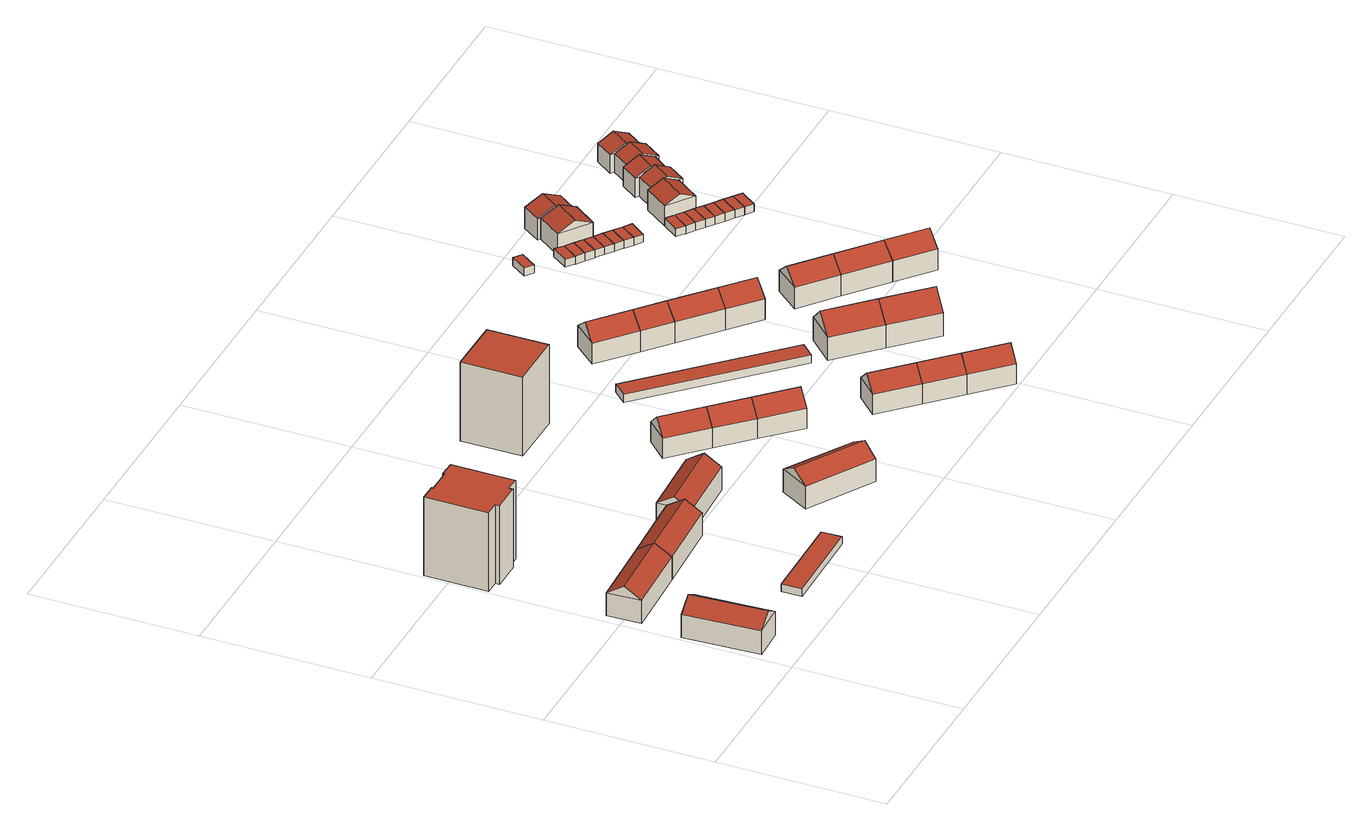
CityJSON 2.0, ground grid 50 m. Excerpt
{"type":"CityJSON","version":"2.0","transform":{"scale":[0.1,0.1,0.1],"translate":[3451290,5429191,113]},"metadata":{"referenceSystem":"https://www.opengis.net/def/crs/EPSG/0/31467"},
"CityObjects":{
"building1":{"type":"Building","attributes":{"citygml_roof_type_codeSpace":"http://www.sig3d.org/codelists/standard/building/2.0/_AbstractBuilding_roofType.xml","EavesHeight":"121.899","RigdeHeight":"125.177","roofType":"1030"},"geometry":[{"type":"MultiSurface","lod":"2","boundaries":[[[0,1,2,3]],[[4,5,1,0]],[[6,7,5,4]],[[3,2,7,6]],[[0,8,4]],[[6,9,3]],[[3,9,8,0]],[[4,8,9,6]],[[1,5,7,2]]],"semantics":{"surfaces":[{"type":"WallSurface"},{"type":"RoofSurface"},{"type":"GroundSurface"}],"values":[0,0,0,0,0,0,1,1,2]}}]},
"building2":{"type":"Building","attributes":{"citygml_roof_type_codeSpace":"http://www.sig3d.org/codelists/standard/building/2.0/_AbstractBuilding_roofType.xml","EavesHeight":"121.653","RigdeHeight":"124.904","roofType":"1030"},"geometry":[{"type":"MultiSurface","lod":"2","boundaries":[[[10,11,12,13]],[[14,15,11,10]],[[16,17,15,14]],[[13,12,17,16]],[[10,18,14]],[[16,19,13]],[[13,19,18,10]],[[14,18,19,16]],[[11,15,17,12]]],"semantics":{"surfaces":[{"type":"WallSurface"},{"type":"RoofSurface"},{"type":"GroundSurface"}],"values":[0,0,0,0,0,0,1,1,2]}}]},
"building3":{"type":"Building","attributes":{"citygml_roof_type_codeSpace":"http://www.sig3d.org/codelists/standard/building/2.0/_AbstractBuilding_roofType.xml","EavesHeight":"139.559","RigdeHeight":"139.559","roofType":"1000"},"geometry":[{"type":"MultiSurface","lod":"2","boundaries":[[[20,21,22,23]],[[24,25,21,20]],[[26,27,25,24]],[[28,29,27,26]],[[30,31,29,28]],[[32,33,31,30]],[[34,35,33,32]],[[36,37,35,34]],[[38,39,37,36]],[[40,41,39,38]],[[42,43,41,40]],[[23,22,43,42]],[[40,38,36,34,32,30,28,26,24,20,23,42]],[[21,25,27,29,31,33,35,37,39,41,43,22]]],"semantics":{"surfaces":[{"type":"WallSurface"},{"type":"RoofSurface"},{"type":"GroundSurface"}],"values":[0,0,0,0,0,0,0,0,0,0,0,0,1,2]}}]},
"building4":{"type":"Building","attributes":{"citygml_roof_type_codeSpace":"http://www.sig3d.org/codelists/standard/building/2.0/_AbstractBuilding_roofType.xml","EavesHeight":"116.941","RigdeHeight":"116.941","roofType":"1010"},"geometry":[{"type":"MultiSurface","lod":"2","boundaries":[[[44,45,46,47]],[[48,49,45,44]],[[50,51,49,48]],[[47,46,51,50]],[[48,44,47,50]],[[45,49,51,46]]],"semantics":{"surfaces":[{"type":"WallSurface"},{"type":"RoofSurface"},{"type":"GroundSurface"}],"values":[0,0,0,0,1,2]}}]},
"building5":{"type":"Building","attributes":{"citygml_roof_type_codeSpace":"http://www.sig3d.org/codelists/standard/building/2.0/_AbstractBuilding_roofType.xml","EavesHeight":"121.653","RigdeHeight":"124.904","roofType":"1030"},"geometry":[{"type":"MultiSurface","lod":"2","boundaries":[[[14,15,52,53]],[[10,11,15,14]],[[54,55,11,10]],[[53,52,55,54]],[[14,18,10]],[[54,56,53]],[[53,56,18,14]],[[10,18,56,54]],[[15,11,55,52]]],"semantics":{"surfaces":[{"type":"WallSurface"},{"type":"RoofSurface"},{"type":"GroundSurface"}],"values":[0,0,0,0,0,0,1,1,2]}}]},
"building6":{"type":"Building","attributes":{"citygml_roof_type_codeSpace":"http://www.sig3d.org/codelists/standard/building/2.0/_AbstractBuilding_roofType.xml","EavesHeight":"121.653","RigdeHeight":"124.904","roofType":"1030"},"geometry":[{"type":"MultiSurface","lod":"2","boundaries":[[[57,58,59,60]],[[61,62,58,57]],[[63,64,62,61]],[[60,59,64,63]],[[57,65,61]],[[63,66,60]],[[60,66,65,57]],[[61,65,66,63]],[[58,62,64,59]]],"semantics":{"surfaces":[{"type":"WallSurface"},{"type":"RoofSurface"},{"type":"GroundSurface"}],"values":[0,0,0,0,0,0,1,1,2]}}]},
"building7":{"type":"Building","attributes":{"citygml_roof_type_codeSpace":"http://www.sig3d.org/codelists/standard/building/2.0/_AbstractBuilding_roofType.xml","EavesHeight":"121.623","RigdeHeight":"124.775","roofType":"1030"},"geometry":[{"type":"MultiSurface","lod":"2","boundaries":[[[67,68,69,70]],[[71,72,68,67]],[[73,74,72,71]],[[70,69,74,73]],[[67,75,71]],[[73,76,70]],[[70,76,75,67]],[[71,75,76,73]],[[68,72,74,69]]],"semantics":{"surfaces":[{"type":"WallSurface"},{"type":"RoofSurface"},{"type":"GroundSurface"}],"values":[0,0,0,0,0,0,1,1,2]}}]},
"building8":{"type":"Building","attributes":{"citygml_roof_type_codeSpace":"http://www.sig3d.org/codelists/standard/building/2.0/_AbstractBuilding_roofType.xml","EavesHeight":"139.621","RigdeHeight":"139.621","roofType":"1010"},"geometry":[{"type":"MultiSurface","lod":"2","boundaries":[[[77,78,79,80]],[[81,82,78,77]],[[83,84,82,81]],[[80,79,84,83]],[[81,77,80,83]],[[78,82,84,79]]],"semantics":{"surfaces":[{"type":"WallSurface"},{"type":"RoofSurface"},{"type":"GroundSurface"}],"values":[0,0,0,0,1,2]}}]},
"building9":{"type":"Building","attributes":{"citygml_roof_type_codeSpace":"http://www.sig3d.org/codelists/standard/building/2.0/_AbstractBuilding_roofType.xml","EavesHeight":"120.543","RigdeHeight":"124.69","roofType":"1030"},"geometry":[{"type":"MultiSurface","lod":"2","boundaries":[[[85,86,87,88]],[[89,90,86,85]],[[91,92,90,89]],[[88,87,92,91]],[[85,93,89]],[[91,94,88]],[[88,94,93,85]],[[89,93,94,91]],[[86,90,92,87]]],"semantics":{"surfaces":[{"type":"WallSurface"},{"type":"RoofSurface"},{"type":"GroundSurface"}],"values":[0,0,0,0,0,0,1,1,2]}}]},
"building10":{"type":"Building","attributes":{"citygml_roof_type_codeSpace":"http://www.sig3d.org/codelists/standard/building/2.0/_AbstractBuilding_roofType.xml","EavesHeight":"120.543","RigdeHeight":"124.69","roofType":"1030"},"geometry":[{"type":"MultiSurface","lod":"2","boundaries":[[[95,96,92,91]],[[97,98,96,95]],[[88,87,98,97]],[[91,92,87,88]],[[95,99,97]],[[88,94,91]],[[91,94,99,95]],[[97,99,94,88]],[[96,98,87,92]]],"semantics":{"surfaces":[{"type":"WallSurface"},{"type":"RoofSurface"},{"type":"GroundSurface"}],"values":[0,0,0,0,0,0,1,1,2]}}]},
"building11":{"type":"Building","attributes":{"citygml_roof_type_codeSpace":"http://www.sig3d.org/codelists/standard/building/2.0/_AbstractBuilding_roofType.xml","EavesHeight":"120.543","RigdeHeight":"124.69","roofType":"1030"},"geometry":[{"type":"MultiSurface","lod":"2","boundaries":[[[100,101,96,95]],[[102,103,101,100]],[[97,98,103,102]],[[95,96,98,97]],[[100,104,102]],[[97,99,95]],[[95,99,104,100]],[[102,104,99,97]],[[101,103,98,96]]],"semantics":{"surfaces":[{"type":"WallSurface"},{"type":"RoofSurface"},{"type":"GroundSurface"}],"values":[0,0,0,0,0,0,1,1,2]}}]},
"building12":{"type":"Building","attributes":{"citygml_roof_type_codeSpace":"http://www.sig3d.org/codelists/standard/building/2.0/_AbstractBuilding_roofType.xml","EavesHeight":"120.524","RigdeHeight":"124.634","roofType":"1030"},"geometry":[{"type":"MultiSurface","lod":"2","boundaries":[[[105,106,107,108]],[[109,110,106,105]],[[111,112,110,109]],[[108,107,112,111]],[[105,113,109]],[[111,114,108]],[[108,114,113,105]],[[109,113,114,111]],[[106,110,112,107]]],"semantics":{"surfaces":[{"type":"WallSurface"},{"type":"RoofSurface"},{"type":"GroundSurface"}],"values":[0,0,0,0,0,0,1,1,2]}}]},
"building13":{"type":"Building","attributes":{"citygml_roof_type_codeSpace":"http://www.sig3d.org/codelists/standard/building/2.0/_AbstractBuilding_roofType.xml","EavesHeight":"116.772","RigdeHeight":"116.772","roofType":"1010"},"geometry":[{"type":"MultiSurface","lod":"2","boundaries":[[[115,116,117,118]],[[119,120,116,115]],[[121,122,120,119]],[[118,117,122,121]],[[119,115,118,121]],[[116,120,122,117]]],"semantics":{"surfaces":[{"type":"WallSurface"},{"type":"RoofSurface"},{"type":"GroundSurface"}],"values":[0,0,0,0,1,2]}}]},
"building14":{"type":"Building","attributes":{"citygml_roof_type_codeSpace":"http://www.sig3d.org/codelists/standard/building/2.0/_AbstractBuilding_roofType.xml","EavesHeight":"120.524","RigdeHeight":"124.634","roofType":"1030"},"geometry":[{"type":"MultiSurface","lod":"2","boundaries":[[[109,110,123,124]],[[105,106,110,109]],[[125,126,106,105]],[[124,123,126,125]],[[109,113,105]],[[125,127,124]],[[124,127,113,109]],[[105,113,127,125]],[[110,106,126,123]]],"semantics":{"surfaces":[{"type":"WallSurface"},{"type":"RoofSurface"},{"type":"GroundSurface"}],"values":[0,0,0,0,0,0,1,1,2]}}]},
"building15":{"type":"Building","attributes":{"citygml_roof_type_codeSpace":"http://www.sig3d.org/codelists/standard/building/2.0/_AbstractBuilding_roofType.xml","EavesHeight":"120.524","RigdeHeight":"124.634","roofType":"1030"},"geometry":[{"type":"MultiSurface","lod":"2","boundaries":[[[128,129,126,125]],[[130,131,129,128]],[[124,123,131,130]],[[125,126,123,124]],[[128,132,130]],[[124,127,125]],[[125,127,132,128]],[[130,132,127,124]],[[129,131,123,126]]],"semantics":{"surfaces":[{"type":"WallSurface"},{"type":"RoofSurface"},{"type":"GroundSurface"}],"values":[0,0,0,0,0,0,1,1,2]}}]},
"building16":{"type":"Building","attributes":{"citygml_roof_type_codeSpace":"http://www.sig3d.org/codelists/standard/building/2.0/_AbstractBuilding_roofType.xml","EavesHeight":"120.712","RigdeHeight":"124.73","roofType":"1030"},"geometry":[{"type":"MultiSurface","lod":"2","boundaries":[[[133,134,135,136]],[[137,138,134,133]],[[139,140,138,137]],[[136,135,140,139]],[[133,141,137]],[[139,142,136]],[[136,142,141,133]],[[137,141,142,139]],[[134,138,140,135]]],"semantics":{"surfaces":[{"type":"WallSurface"},{"type":"RoofSurface"},{"type":"GroundSurface"}],"values":[0,0,0,0,0,0,1,1,2]}}]},
"building17":{"type":"Building","attributes":{"citygml_roof_type_codeSpace":"http://www.sig3d.org/codelists/standard/building/2.0/_AbstractBuilding_roofType.xml","EavesHeight":"120.712","RigdeHeight":"124.73","roofType":"1030"},"geometry":[{"type":"MultiSurface","lod":"2","boundaries":[[[137,138,143,144]],[[133,134,138,137]],[[145,146,134,133]],[[144,143,146,145]],[[137,141,133]],[[145,147,144]],[[144,147,141,137]],[[133,141,147,145]],[[138,134,146,143]]],"semantics":{"surfaces":[{"type":"WallSurface"},{"type":"RoofSurface"},{"type":"GroundSurface"}],"values":[0,0,0,0,0,0,1,1,2]}}]},
"building18":{"type":"Building","attributes":{"citygml_roof_type_codeSpace":"http://www.sig3d.org/codelists/standard/building/2.0/_AbstractBuilding_roofType.xml","EavesHeight":"121.555","RigdeHeight":"126.763","roofType":"1030"},"geometry":[{"type":"MultiSurface","lod":"2","boundaries":[[[148,149,150,151]],[[152,153,149,148]],[[154,155,153,152]],[[151,150,155,154]],[[148,156,152]],[[154,157,151]],[[151,157,156,148]],[[152,156,157,154]],[[149,153,155,150]]],"semantics":{"surfaces":[{"type":"WallSurface"},{"type":"RoofSurface"},{"type":"GroundSurface"}],"values":[0,0,0,0,0,0,1,1,2]}}]},
"building19":{"type":"Building","attributes":{"citygml_roof_type_codeSpace":"http://www.sig3d.org/codelists/standard/building/2.0/_AbstractBuilding_roofType.xml","EavesHeight":"120.712","RigdeHeight":"124.73","roofType":"1030"},"geometry":[{"type":"MultiSurface","lod":"2","boundaries":[[[158,159,146,145]],[[160,161,159,158]],[[144,143,161,160]],[[145,146,143,144]],[[158,162,160]],[[144,147,145]],[[145,147,162,158]],[[160,162,147,144]],[[159,161,143,146]]],"semantics":{"surfaces":[{"type":"WallSurface"},{"type":"RoofSurface"},{"type":"GroundSurface"}],"values":[0,0,0,0,0,0,1,1,2]}}]},
"building20":{"type":"Building","attributes":{"citygml_roof_type_codeSpace":"http://www.sig3d.org/codelists/standard/building/2.0/_AbstractBuilding_roofType.xml","EavesHeight":"121.555","RigdeHeight":"126.763","roofType":"1030"},"geometry":[{"type":"MultiSurface","lod":"2","boundaries":[[[163,164,155,154]],[[165,166,164,163]],[[151,150,166,165]],[[154,155,150,151]],[[163,167,165]],[[151,157,154]],[[154,157,167,163]],[[165,167,157,151]],[[164,166,150,155]]],"semantics":{"surfaces":[{"type":"WallSurface"},{"type":"RoofSurface"},{"type":"GroundSurface"}],"values":[0,0,0,0,0,0,1,1,2]}}]},
"building21":{"type":"Building","attributes":{"citygml_roof_type_codeSpace":"http://www.sig3d.org/codelists/standard/building/2.0/_AbstractBuilding_roofType.xml","EavesHeight":"120.712","RigdeHeight":"124.73","roofType":"1030"},"geometry":[{"type":"MultiSurface","lod":"2","boundaries":[[[168,169,159,158]],[[170,171,169,168]],[[160,161,171,170]],[[158,159,161,160]],[[168,172,170]],[[160,162,158]],[[158,162,172,168]],[[170,172,162,160]],[[169,171,161,159]]],"semantics":{"surfaces":[{"type":"WallSurface"},{"type":"RoofSurface"},{"type":"GroundSurface"}],"values":[0,0,0,0,0,0,1,1,2]}}]},
"building22":{"type":"Building","attributes":{"citygml_roof_type_codeSpace":"http://www.sig3d.org/codelists/standard/building/2.0/_AbstractBuilding_roofType.xml","EavesHeight":"120.712","RigdeHeight":"124.73","roofType":"1030"},"geometry":[{"type":"MultiSurface","lod":"2","boundaries":[[[173,174,175,176]],[[177,178,174,173]],[[179,180,178,177]],[[176,175,180,179]],[[173,181,177]],[[179,182,176]],[[176,182,181,173]],[[177,181,182,179]],[[174,178,180,175]]],"semantics":{"surfaces":[{"type":"WallSurface"},{"type":"RoofSurface"},{"type":"GroundSurface"}],"values":[0,0,0,0,0,0,1,1,2]}}]},
"building23":{"type":"Building","attributes":{"citygml_roof_type_codeSpace":"http://www.sig3d.org/codelists/standard/building/2.0/_AbstractBuilding_roofType.xml","EavesHeight":"116.803","RigdeHeight":"116.803","roofType":"1000"},"geometry":[{"type":"MultiSurface","lod":"2","boundaries":[[[183,184,185,186]],[[187,188,184,183]],[[189,190,188,187]],[[186,185,190,189]],[[187,183,186,189]],[[184,188,190,185]]],"semantics":{"surfaces":[{"type":"WallSurface"},{"type":"RoofSurface"},{"type":"GroundSurface"}],"values":[0,0,0,0,1,2]}}]},
"building24":{"type":"Building","attributes":{"citygml_roof_type_codeSpace":"http://www.sig3d.org/codelists/standard/building/2.0/_AbstractBuilding_roofType.xml","EavesHeight":"116.663","RigdeHeight":"116.663","roofType":"1000"},"geometry":[{"type":"MultiSurface","lod":"2","boundaries":[[[191,192,193,194]],[[195,196,192,191]],[[197,198,196,195]],[[194,193,198,197]],[[195,191,194,197]],[[192,196,198,193]]],"semantics":{"surfaces":[{"type":"WallSurface"},{"type":"RoofSurface"},{"type":"GroundSurface"}],"values":[0,0,0,0,1,2]}}]},
"building25":{"type":"Building","attributes":{"citygml_roof_type_codeSpace":"http://www.sig3d.org/codelists/standard/building/2.0/_AbstractBuilding_roofType.xml","EavesHeight":"120.712","RigdeHeight":"124.73","roofType":"1030"},"geometry":[{"type":"MultiSurface","lod":"2","boundaries":[[[199,200,174,173]],[[201,202,200,199]],[[177,178,202,201]],[[173,174,178,177]],[[199,203,201]],[[177,181,173]],[[173,181,203,199]],[[201,203,181,177]],[[200,202,178,174]]],"semantics":{"surfaces":[{"type":"WallSurface"},{"type":"RoofSurface"},{"type":"GroundSurface"}],"values":[0,0,0,0,0,0,1,1,2]}}]},
"building26":{"type":"Building","attributes":{"citygml_roof_type_codeSpace":"http://www.sig3d.org/codelists/standard/building/2.0/_AbstractBuilding_roofType.xml","EavesHeight":"116.663","RigdeHeight":"116.663","roofType":"1000"},"geometry":[{"type":"MultiSurface","lod":"2","boundaries":[[[204,205,206,207]],[[191,208,205,204]],[[194,209,208,191]],[[207,206,209,194]],[[191,204,207,194]],[[205,208,209,206]]],"semantics":{"surfaces":[{"type":"WallSurface"},{"type":"RoofSurface"},{"type":"GroundSurface"}],"values":[0,0,0,0,1,2]}}]},
"building27":{"type":"Building","attributes":{"citygml_roof_type_codeSpace":"http://www.sig3d.org/codelists/standard/building/2.0/_AbstractBuilding_roofType.xml","EavesHeight":"116.663","RigdeHeight":"116.663","roofType":"1000"},"geometry":[{"type":"MultiSurface","lod":"2","boundaries":[[[210,211,212,213]],[[204,205,211,210]],[[207,206,205,204]],[[213,212,206,207]],[[204,210,213,207]],[[211,205,206,212]]],"semantics":{"surfaces":[{"type":"WallSurface"},{"type":"RoofSurface"},{"type":"GroundSurface"}],"values":[0,0,0,0,1,2]}}]},
"building28":{"type":"Building","attributes":{"citygml_roof_type_codeSpace":"http://www.sig3d.org/codelists/standard/building/2.0/_AbstractBuilding_roofType.xml","EavesHeight":"116.663","RigdeHeight":"116.663","roofType":"1000"},"geometry":[{"type":"MultiSurface","lod":"2","boundaries":[[[213,214,215,210]],[[216,217,214,213]],[[218,219,217,216]],[[210,215,219,218]],[[216,213,210,218]],[[214,217,219,215]]],"semantics":{"surfaces":[{"type":"WallSurface"},{"type":"RoofSurface"},{"type":"GroundSurface"}],"values":[0,0,0,0,1,2]}}]},
"building29":{"type":"Building","attributes":{"citygml_roof_type_codeSpace":"http://www.sig3d.org/codelists/standard/building/2.0/_AbstractBuilding_roofType.xml","EavesHeight":"116.663","RigdeHeight":"116.663","roofType":"1000"},"geometry":[{"type":"MultiSurface","lod":"2","boundaries":[[[220,221,222,223]],[[218,219,221,220]],[[216,217,219,218]],[[223,222,217,216]],[[218,220,223,216]],[[221,219,217,222]]],"semantics":{"surfaces":[{"type":"WallSurface"},{"type":"RoofSurface"},{"type":"GroundSurface"}],"values":[0,0,0,0,1,2]}}]},
"building30":{"type":"Building","attributes":{"citygml_roof_type_codeSpace":"http://www.sig3d.org/codelists/standard/building/2.0/_AbstractBuilding_roofType.xml","EavesHeight":"120.712","RigdeHeight":"124.73","roofType":"1030"},"geometry":[{"type":"MultiSurface","lod":"2","boundaries":[[[201,202,224,225]],[[199,200,202,201]],[[226,227,200,199]],[[225,224,227,226]],[[201,203,199]],[[226,228,225]],[[225,228,203,201]],[[199,203,228,226]],[[202,200,227,224]]],"semantics":{"surfaces":[{"type":"WallSurface"},{"type":"RoofSurface"},{"type":"GroundSurface"}],"values":[0,0,0,0,0,0,1,1,2]}}]},
"building31":{"type":"Building","attributes":{"citygml_roof_type_codeSpace":"http://www.sig3d.org/codelists/standard/building/2.0/_AbstractBuilding_roofType.xml","EavesHeight":"121.147","RigdeHeight":"123.591","roofType":"1030"},"geometry":[{"type":"MultiSurface","lod":"2","boundaries":[[[229,230,231,232]],[[233,234,230,229]],[[235,236,234,233]],[[232,231,236,235]],[[229,237,233]],[[235,238,232]],[[232,238,237,229]],[[233,237,238,235]],[[230,234,236,231]]],"semantics":{"surfaces":[{"type":"WallSurface"},{"type":"RoofSurface"},{"type":"GroundSurface"}],"values":[0,0,0,0,0,0,1,1,2]}}]},
"building32":{"type":"Building","attributes":{"citygml_roof_type_codeSpace":"http://www.sig3d.org/codelists/standard/building/2.0/_AbstractBuilding_roofType.xml","EavesHeight":"116.663","RigdeHeight":"116.663","roofType":"1000"},"geometry":[{"type":"MultiSurface","lod":"2","boundaries":[[[223,222,221,220]],[[239,240,222,223]],[[241,242,240,239]],[[220,221,242,241]],[[239,223,220,241]],[[222,240,242,221]]],"semantics":{"surfaces":[{"type":"WallSurface"},{"type":"RoofSurface"},{"type":"GroundSurface"}],"values":[0,0,0,0,1,2]}}]},
"building33":{"type":"Building","attributes":{"citygml_roof_type_codeSpace":"http://www.sig3d.org/codelists/standard/building/2.0/_AbstractBuilding_roofType.xml","EavesHeight":"116.663","RigdeHeight":"116.663","roofType":"1000"},"geometry":[{"type":"MultiSurface","lod":"2","boundaries":[[[243,244,245,246]],[[241,247,244,243]],[[239,248,247,241]],[[246,245,248,239]],[[241,243,246,239]],[[244,247,248,245]]],"semantics":{"surfaces":[{"type":"WallSurface"},{"type":"RoofSurface"},{"type":"GroundSurface"}],"values":[0,0,0,0,1,2]}}]},
"building34":{"type":"Building","attributes":{"citygml_roof_type_codeSpace":"http://www.sig3d.org/codelists/standard/building/2.0/_AbstractBuilding_roofType.xml","EavesHeight":"116.663","RigdeHeight":"116.663","roofType":"1000"},"geometry":[{"type":"MultiSurface","lod":"2","boundaries":[[[246,245,244,243]],[[249,250,245,246]],[[251,252,250,249]],[[243,244,252,251]],[[249,246,243,251]],[[245,250,252,244]]],"semantics":{"surfaces":[{"type":"WallSurface"},{"type":"RoofSurface"},{"type":"GroundSurface"}],"values":[0,0,0,0,1,2]}}]},
"building35":{"type":"Building","attributes":{"citygml_roof_type_codeSpace":"http://www.sig3d.org/codelists/standard/building/2.0/_AbstractBuilding_roofType.xml","EavesHeight":"121.147","RigdeHeight":"123.591","roofType":"1030"},"geometry":[{"type":"MultiSurface","lod":"2","boundaries":[[[253,254,255,256]],[[257,258,254,253]],[[259,260,258,257]],[[256,255,260,259]],[[253,261,257]],[[259,262,256]],[[256,262,261,253]],[[257,261,262,259]],[[254,258,260,255]]],"semantics":{"surfaces":[{"type":"WallSurface"},{"type":"RoofSurface"},{"type":"GroundSurface"}],"values":[0,0,0,0,0,0,1,1,2]}}]},
"building36":{"type":"Building","attributes":{"citygml_roof_type_codeSpace":"http://www.sig3d.org/codelists/standard/building/2.0/_AbstractBuilding_roofType.xml","EavesHeight":"116.773","RigdeHeight":"116.773","roofType":"1000"},"geometry":[{"type":"MultiSurface","lod":"2","boundaries":[[[263,264,265,266]],[[267,268,264,263]],[[269,270,268,267]],[[266,265,270,269]],[[267,263,266,269]],[[264,268,270,265]]],"semantics":{"surfaces":[{"type":"WallSurface"},{"type":"RoofSurface"},{"type":"GroundSurface"}],"values":[0,0,0,0,1,2]}}]},
"building37":{"type":"Building","attributes":{"citygml_roof_type_codeSpace":"http://www.sig3d.org/codelists/standard/building/2.0/_AbstractBuilding_roofType.xml","EavesHeight":"116.773","RigdeHeight":"116.773","roofType":"1000"},"geometry":[{"type":"MultiSurface","lod":"2","boundaries":[[[267,271,272,269]],[[273,274,271,267]],[[275,276,274,273]],[[269,272,276,275]],[[273,267,269,275]],[[271,274,276,272]]],"semantics":{"surfaces":[{"type":"WallSurface"},{"type":"RoofSurface"},{"type":"GroundSurface"}],"values":[0,0,0,0,1,2]}}]},
"building38":{"type":"Building","attributes":{"citygml_roof_type_codeSpace":"http://www.sig3d.org/codelists/standard/building/2.0/_AbstractBuilding_roofType.xml","EavesHeight":"116.773","RigdeHeight":"116.773","roofType":"1000"},"geometry":[{"type":"MultiSurface","lod":"2","boundaries":[[[277,278,279,280]],[[275,276,278,277]],[[273,274,276,275]],[[280,279,274,273]],[[275,277,280,273]],[[278,276,274,279]]],"semantics":{"surfaces":[{"type":"WallSurface"},{"type":"RoofSurface"},{"type":"GroundSurface"}],"values":[0,0,0,0,1,2]}}]},
"building39":{"type":"Building","attributes":{"citygml_roof_type_codeSpace":"http://www.sig3d.org/codelists/standard/building/2.0/_AbstractBuilding_roofType.xml","EavesHeight":"116.773","RigdeHeight":"116.773","roofType":"1000"},"geometry":[{"type":"MultiSurface","lod":"2","boundaries":[[[280,279,278,277]],[[281,282,279,280]],[[283,284,282,281]],[[277,278,284,283]],[[281,280,277,283]],[[279,282,284,278]]],"semantics":{"surfaces":[{"type":"WallSurface"},{"type":"RoofSurface"},{"type":"GroundSurface"}],"values":[0,0,0,0,1,2]}}]},
"building40":{"type":"Building","attributes":{"citygml_roof_type_codeSpace":"http://www.sig3d.org/codelists/standard/building/2.0/_AbstractBuilding_roofType.xml","EavesHeight":"116.773","RigdeHeight":"116.773","roofType":"1000"},"geometry":[{"type":"MultiSurface","lod":"2","boundaries":[[[281,282,284,283]],[[285,286,282,281]],[[287,288,286,285]],[[283,284,288,287]],[[285,281,283,287]],[[282,286,288,284]]],"semantics":{"surfaces":[{"type":"WallSurface"},{"type":"RoofSurface"},{"type":"GroundSurface"}],"values":[0,0,0,0,1,2]}}]},
"building41":{"type":"Building","attributes":{"citygml_roof_type_codeSpace":"http://www.sig3d.org/codelists/standard/building/2.0/_AbstractBuilding_roofType.xml","EavesHeight":"120.647","RigdeHeight":"122.891","roofType":"1030"},"geometry":[{"type":"MultiSurface","lod":"2","boundaries":[[[289,290,264,291]],[[292,293,290,289]],[[294,295,293,292]],[[291,264,295,294]],[[289,296,292]],[[294,297,291]],[[291,297,296,289]],[[292,296,297,294]],[[290,293,295,264]]],"semantics":{"surfaces":[{"type":"WallSurface"},{"type":"RoofSurface"},{"type":"GroundSurface"}],"values":[0,0,0,0,0,0,1,1,2]}}]},
"building42":{"type":"Building","attributes":{"citygml_roof_type_codeSpace":"http://www.sig3d.org/codelists/standard/building/2.0/_AbstractBuilding_roofType.xml","EavesHeight":"116.773","RigdeHeight":"116.773","roofType":"1000"},"geometry":[{"type":"MultiSurface","lod":"2","boundaries":[[[285,286,288,287]],[[298,299,286,285]],[[300,301,299,298]],[[287,288,301,300]],[[298,285,287,300]],[[286,299,301,288]]],"semantics":{"surfaces":[{"type":"WallSurface"},{"type":"RoofSurface"},{"type":"GroundSurface"}],"values":[0,0,0,0,1,2]}}]},
"building43":{"type":"Building","attributes":{"citygml_roof_type_codeSpace":"http://www.sig3d.org/codelists/standard/building/2.0/_AbstractBuilding_roofType.xml","EavesHeight":"116.773","RigdeHeight":"116.773","roofType":"1000"},"geometry":[{"type":"MultiSurface","lod":"2","boundaries":[[[298,299,301,300]],[[302,303,299,298]],[[304,305,303,302]],[[300,301,305,304]],[[302,298,300,304]],[[299,303,305,301]]],"semantics":{"surfaces":[{"type":"WallSurface"},{"type":"RoofSurface"},{"type":"GroundSurface"}],"values":[0,0,0,0,1,2]}}]},
"building44":{"type":"Building","attributes":{"citygml_roof_type_codeSpace":"http://www.sig3d.org/codelists/standard/building/2.0/_AbstractBuilding_roofType.xml","EavesHeight":"116.773","RigdeHeight":"116.773","roofType":"1000"},"geometry":[{"type":"MultiSurface","lod":"2","boundaries":[[[302,306,307,304]],[[308,309,306,302]],[[310,311,309,308]],[[304,307,311,310]],[[308,302,304,310]],[[306,309,311,307]]],"semantics":{"surfaces":[{"type":"WallSurface"},{"type":"RoofSurface"},{"type":"GroundSurface"}],"values":[0,0,0,0,1,2]}}]},
"building45":{"type":"Building","attributes":{"citygml_roof_type_codeSpace":"http://www.sig3d.org/codelists/standard/building/2.0/_AbstractBuilding_roofType.xml","EavesHeight":"120.647","RigdeHeight":"122.891","roofType":"1030"},"geometry":[{"type":"MultiSurface","lod":"2","boundaries":[[[312,313,314,315]],[[316,317,313,312]],[[318,319,317,316]],[[315,314,319,318]],[[312,320,316]],[[318,321,315]],[[315,321,320,312]],[[316,320,321,318]],[[313,317,319,314]]],"semantics":{"surfaces":[{"type":"WallSurface"},{"type":"RoofSurface"},{"type":"GroundSurface"}],"values":[0,0,0,0,0,0,1,1,2]}}]},
"building46":{"type":"Building","attributes":{"citygml_roof_type_codeSpace":"http://www.sig3d.org/codelists/standard/building/2.0/_AbstractBuilding_roofType.xml","EavesHeight":"120.647","RigdeHeight":"122.891","roofType":"1030"},"geometry":[{"type":"MultiSurface","lod":"2","boundaries":[[[322,323,324,325]],[[326,327,323,322]],[[328,329,327,326]],[[325,324,329,328]],[[322,330,326]],[[328,331,325]],[[325,331,330,322]],[[326,330,331,328]],[[323,327,329,324]]],"semantics":{"surfaces":[{"type":"WallSurface"},{"type":"RoofSurface"},{"type":"GroundSurface"}],"values":[0,0,0,0,0,0,1,1,2]}}]},
"building47":{"type":"Building","attributes":{"citygml_roof_type_codeSpace":"http://www.sig3d.org/codelists/standard/building/2.0/_AbstractBuilding_roofType.xml","EavesHeight":"120.647","RigdeHeight":"122.891","roofType":"1030"},"geometry":[{"type":"MultiSurface","lod":"2","boundaries":[[[332,333,334,335]],[[336,337,333,332]],[[338,339,337,336]],[[335,334,339,338]],[[332,340,336]],[[338,341,335]],[[335,341,340,332]],[[336,340,341,338]],[[333,337,339,334]]],"semantics":{"surfaces":[{"type":"WallSurface"},{"type":"RoofSurface"},{"type":"GroundSurface"}],"values":[0,0,0,0,0,0,1,1,2]}}]},
"building48":{"type":"Building","attributes":{"citygml_roof_type_codeSpace":"http://www.sig3d.org/codelists/standard/building/2.0/_AbstractBuilding_roofType.xml","EavesHeight":"120.647","RigdeHeight":"122.891","roofType":"1030"},"geometry":[{"type":"MultiSurface","lod":"2","boundaries":[[[342,343,344,345]],[[346,347,343,342]],[[348,349,347,346]],[[345,344,349,348]],[[342,350,346]],[[348,351,345]],[[345,351,350,342]],[[346,350,351,348]],[[343,347,349,344]]],"semantics":{"surfaces":[{"type":"WallSurface"},{"type":"RoofSurface"},{"type":"GroundSurface"}],"values":[0,0,0,0,0,0,1,1,2]}}]}
},
"vertices":[
[121,100,89],[121,100,15],[109,329,15],[109,329,89],[20,95,89],[20,95,15],[8,323,89],[8,323,15],[71,97,122],[58,326,122],
[250,561,87],[250,561,14],[25,549,14],[25,549,87],[255,460,87],[255,460,14],[30,448,87],[30,448,14],[253,511,119],[28,498,119],
[2,881,266],[2,881,16],[44,881,16],[44,881,266],[3,1070,266],[3,1070,16],[53,1070,266],[53,1070,16],[52,1065,266],[52,1065,16],[128,1065,266],[128,1065,16],[128,1070,266],[128,1070,16],[176,1069,266],[176,1069,16],[176,880,266],[176,880,16],[134,880,266],[134,880,16],[134,868,266],[134,868,16],[44,868,266],[44,868,16],
[320,110,39],[320,110,15],[594,115,15],[594,115,39],[319,171,39],[319,171,15],[593,176,39],[593,176,15],
[482,473,14],[482,473,87],[477,574,87],[477,574,14],[480,523,119],
[481,503,87],[481,503,14],[706,515,14],[706,515,87],[475,604,87],[475,604,14],[701,616,87],[701,616,14],[478,553,119],[703,565,119],
[960,245,86],[960,245,13],[763,362,13],[763,362,86],[909,158,86],[909,158,13],[712,274,86],[712,274,13],[934,201,118],[737,318,118],
[639,1246,266],[639,1246,15],[639,1064,15],[639,1064,266],[811,1245,266],[811,1245,15],[811,1064,266],[811,1064,15],
[783,722,75],[783,722,12],[883,622,12],[883,622,75],[845,784,75],[845,784,12],[945,684,75],[945,684,12],[814,753,117],[914,653,117],
[1035,593,75],[1035,593,12],[973,531,75],[973,531,12],[1004,562,117],
[1135,493,75],[1135,493,12],[1072,430,75],[1072,430,12],[1104,462,117],
[1367,260,75],[1367,260,12],[1267,360,12],[1267,360,75],[1304,198,75],[1304,198,12],[1205,298,75],[1205,298,12],[1336,229,116],[1236,329,116],
[1403,587,38],[1403,587,13],[1025,966,13],[1025,966,38],[1365,547,38],[1365,547,13],[987,926,38],[987,926,13],
[1395,108,12],[1395,108,75],[1457,170,75],[1457,170,12],[1426,139,116],
[1557,70,75],[1557,70,12],[1494,8,75],[1494,8,12],[1526,39,116],
[1294,1057,77],[1294,1057,11],[1188,1149,11],[1188,1149,77],[1232,986,77],[1232,986,11],[1126,1078,77],[1126,1078,11],[1263,1022,117],[1157,1113,117],
[1308,920,11],[1308,920,77],[1370,991,77],[1370,991,11],[1339,956,117],
[1393,512,86],[1393,512,13],[1510,396,13],[1510,396,86],[1467,587,86],[1467,587,13],[1584,470,86],[1584,470,13],[1430,550,138],[1547,433,138],
[1483,893,77],[1483,893,11],[1421,822,77],[1421,822,11],[1452,858,117],
[1701,353,86],[1701,353,13],[1626,279,86],[1626,279,13],[1664,316,138],
[1571,818,77],[1571,818,11],[1509,746,77],[1509,746,11],[1540,782,117],
[1756,681,77],[1756,681,10],[1651,768,10],[1651,768,77],[1696,608,77],[1696,608,10],[1590,695,77],[1590,695,10],[1726,644,117],[1621,732,117],
[1463,1397,38],[1463,1397,13],[1498,1446,13],[1498,1446,38],[1439,1415,38],[1439,1415,13],[1474,1464,38],[1474,1464,13],
[1547,1315,37],[1547,1315,13],[1582,1363,13],[1582,1363,37],[1523,1333,37],[1523,1333,13],[1558,1382,37],[1558,1382,13],
[1871,585,77],[1871,585,10],[1813,510,77],[1813,510,10],[1842,548,117],
[1572,1298,37],[1572,1298,12],[1607,1346,12],[1607,1346,37],[1547,1315,12],[1582,1363,12],
[1596,1280,37],[1596,1280,12],[1631,1328,12],[1631,1328,37],
[1631,1328,13],[1596,1280,13],[1655,1311,37],[1655,1311,13],[1620,1263,37],[1620,1263,13],
[1645,1245,37],[1645,1245,13],[1680,1294,13],[1680,1294,37],
[1915,424,10],[1915,424,77],[1975,497,77],[1975,497,10],[1945,460,117],
[1618,1446,81],[1618,1446,14],[1567,1375,14],[1567,1375,81],[1707,1382,81],[1707,1382,14],[1655,1311,81],[1655,1311,14],[1662,1414,106],[1611,1343,106],
[1704,1276,37],[1704,1276,13],[1669,1228,37],[1669,1228,13],
[1694,1210,37],[1694,1210,12],[1729,1258,12],[1729,1258,37],[1669,1228,12],[1704,1276,12],
[1753,1241,37],[1753,1241,12],[1718,1193,37],[1718,1193,12],
[1649,1507,81],[1649,1507,14],[1610,1452,14],[1610,1452,81],[1739,1443,81],[1739,1443,14],[1699,1388,81],[1699,1388,14],[1694,1475,106],[1654,1420,106],
[1811,1172,38],[1811,1172,13],[1776,1124,13],[1776,1124,38],[1836,1155,38],[1836,1155,13],[1800,1106,38],[1800,1106,13],
[1836,1155,12],[1800,1106,12],[1860,1137,38],[1860,1137,12],[1825,1089,38],[1825,1089,12],
[1850,1071,38],[1850,1071,12],[1885,1120,12],[1885,1120,38],
[1909,1102,38],[1909,1102,12],[1873,1053,38],[1873,1053,12],
[1933,1084,38],[1933,1084,12],[1898,1036,38],[1898,1036,12],
[1864,1245,76],[1864,1245,13],[1811,1172,76],[1942,1189,76],[1942,1189,13],[1890,1116,76],[1890,1116,13],[1903,1217,99],[1851,1144,99],
[1958,1067,38],[1958,1067,12],[1923,1018,38],[1923,1018,12],
[1982,1049,38],[1982,1049,12],[1947,1000,38],[1947,1000,12],
[1982,1049,13],[1947,1000,13],[2006,1032,38],[2006,1032,13],[1971,983,38],[1971,983,13],
[1913,1291,76],[1913,1291,15],[1874,1238,15],[1874,1238,76],[1991,1235,76],[1991,1235,15],[1952,1182,76],[1952,1182,15],[1952,1263,99],[1913,1210,99],
[1940,1350,76],[1940,1350,16],[1902,1298,16],[1902,1298,76],[2020,1292,76],[2020,1292,16],[1982,1241,76],[1982,1241,16],[1980,1321,99],[1942,1270,99],
[2029,1286,76],[2029,1286,17],[2067,1340,17],[2067,1340,76],[1950,1343,76],[1950,1343,17],[1989,1397,76],[1989,1397,17],[1989,1314,99],[2028,1368,99],
[2017,1458,76],[2017,1458,18],[1978,1404,18],[1978,1404,76],[2095,1402,76],[2095,1402,18],[2057,1348,76],[2057,1348,18],[2056,1430,99],[2018,1376,99]
]}
